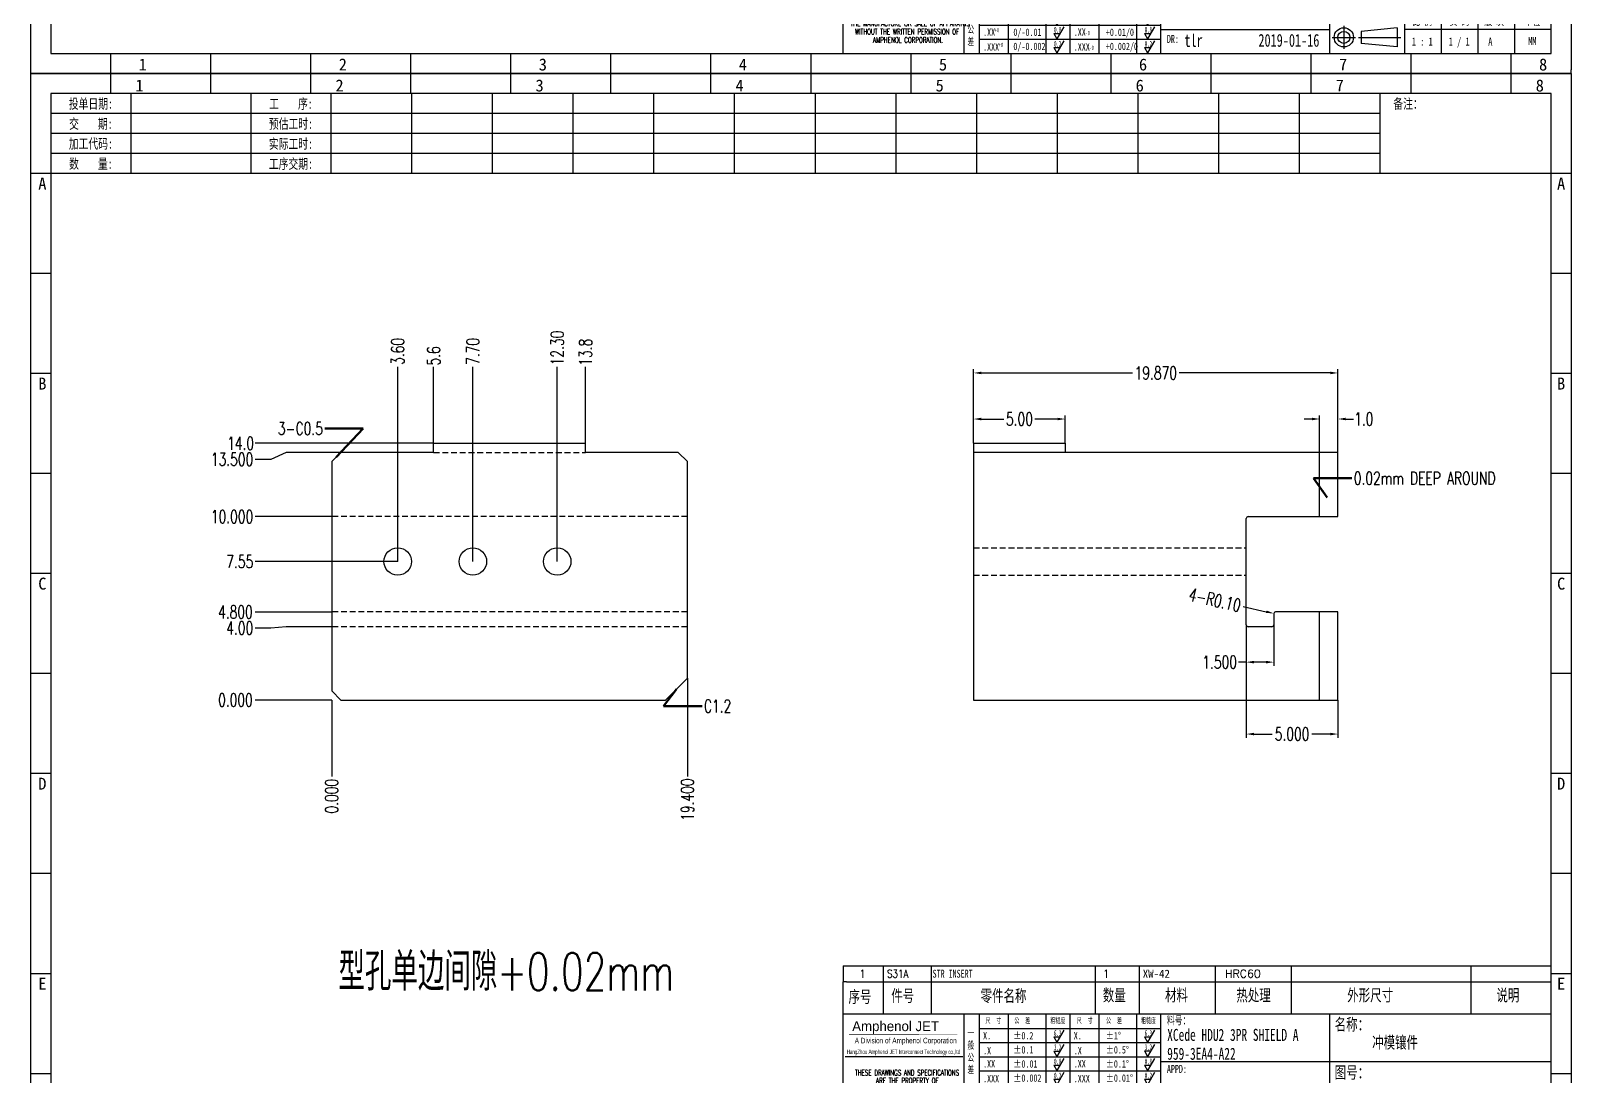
# Model space of a CAD drawing. Header units: millimetres. Extents: x -2852 to 5627, y -2271 to 1849.
# Drawn here: x -1468.2 to -1384.2, y -62.9 to -5.9 of the extents above; entities that cross this region are included whole.
import ezdxf
from ezdxf.enums import TextEntityAlignment as Align

# ---------------------------------------------------------------- set-up
doc = ezdxf.new("R2010")
doc.units = ezdxf.units.MM
doc.header["$PDSIZE"] = 3
doc.linetypes.add('DASHED2', pattern=[9.525, 6.35, -3.175])
for name, color, linetype in [('1', 7, 'Continuous'), ('11', 4, 'DASHED2'), ('41', 1, 'Continuous'), ('PUNCH', 1, 'Continuous')]:
    doc.layers.add(name, color=color, linetype=linetype)
doc.styles.add('CH', font='仿宋_GB2312_0.ttf')
doc.styles.add('jet01', font='simplex.shx', dxfattribs={"width": 0.7, "bigfont": 'hztxt.shx'})
doc.styles.add('jet02', font='simplex.shx', dxfattribs={"width": 0.7})
doc.styles.add('SIMPLEX', font='SIMPLEX')
doc.styles.get("Standard").update_dxf_attribs({"font": '仿宋_GB2312_0.ttf', "width": 0.7})
doc.styles.add('TEXTSTYLE_1', font='TRIUMB.TTF')
doc.styles.add('TEXTSTYLE_2', font='TRIUM.TTF')
doc.styles.add('tk', font='', dxfattribs={"width": 0.7})
doc.styles.add('tk 2', font='仿宋_GB2312_0.ttf', dxfattribs={"width": 0.65})
doc.styles.add('tk 4', font='simplex.shx', dxfattribs={"width": 0.65, "bigfont": 'bigfont.shx'})
doc.styles.get('tk').set_extended_font_data('NSimSun')
doc.dimstyles.new('jet02', dxfattribs={"dimtxt": 3.5, "dimasz": 2.1, "dimexe": 1, "dimexo": 0, "dimgap": 0.5, "dimtad": 0, "dimtoh": 1, "dimdec": 3, "dimzin": 9, "dimdsep": 46, "dimtxsty": 'jet02', "dimcen": 0, "dimclrt": 256, "dimazin": 2, "dimtfac": 1, "dimtdec": 3, "dimtofl": 0, "dimtmove": 0, "dimatfit": 1, "dimfxl": 0, "dimarcsym": 0})

# ---------------------------------------------------------------- blocks, each defined once
blk = doc.blocks.new('A3-N')
at = {"layer": '1', "color": 1}
for p, q in [((0, 0), (0, 296.73)), ((0, 296.73), (420, 296.73)), ((21.82, 291.27), (21.82, 296.73)), ((49.09, 291.27), (49.09, 296.73)), ((76.36, 291.27), (76.36, 296.73)), ((103.64, 291.27), (103.64, 296.73)), ((103.64, 291.27), (103.64, 296.73)), ((103.64, 291.27), (103.64, 296.73)), ((130.91, 291.27), (130.91, 296.73)), ((158.18, 291.27), (158.18, 296.73)), ((185.45, 291.27), (185.45, 296.73)), ((212.73, 291.27), (212.73, 296.73)), ((240, 291.27), (240, 296.73)), ((267.27, 291.27), (267.27, 296.73)), ((294.55, 291.27), (294.55, 296.73)), ((321.82, 291.27), (321.82, 296.73)), ((349.09, 291.27), (349.09, 296.73)), ((376.36, 291.27), (376.36, 296.73)), ((403.64, 291.27), (403.64, 296.73)), ((420, 296.73), (420, 1)), ((5.45, 269.45), (0, 269.45)), ((420, 269.45), (414.55, 269.45)), ((5.45, 242.18), (0, 242.18)), ((420, 242.18), (414.55, 242.18)), ((5.45, 214.91), (0, 214.91)), ((420, 214.91), (414.55, 214.91)), ((5.45, 187.64), (0, 187.64)), ((420, 187.64), (414.55, 187.64)), ((5.45, 160.36), (0, 160.36)), ((420, 160.36), (414.55, 160.36)), ((5.45, 133.09), (0, 133.09)), ((420, 133.09), (414.55, 133.09)), ((5.45, 105.82), (0, 105.82)), ((420, 105.82), (414.55, 105.82)), ((5.45, 78.55), (0, 78.55)), ((420, 78.55), (414.55, 78.55)), ((5.45, 51.27), (0, 51.27)), ((420, 51.27), (414.55, 51.27)), ((222.45, 49.09), (221.45, 49.09)), ((221.45, 49.09), (221.45, 40.36)), ((222.45, 49.09), (414.55, 49.09)), ((232.36, 49.09), (232.36, 40.36)), ((245.45, 49.09), (245.45, 40.36)), ((290.18, 49.09), (290.18, 40.36)), ((302.18, 49.09), (302.18, 40.36)), ((322.91, 49.09), (322.91, 40.36)), ((343.64, 49.09), (343.64, 40.36)), ((392.73, 40.36), (392.73, 49.09)), ((258.55, 40.36), (258.55, 5.44)), ((266.45, 40.36), (266.45, 5.44)), ((276.78, 40.36), (276.78, 5.45)), ((291.18, 40.36), (291.18, 5.45)), ((301.51, 40.37), (301.51, 5.46)), ((308.01, 40.36), (308.01, 5.45)), ((354.09, 40.36), (354.09, 5.45)), ((308.01, 32.39), (258.55, 32.39)), ((308.01, 28.54), (258.55, 28.54)), ((414.55, 27.27), (308.01, 27.27)), ((5.45, 24), (0, 24)), ((308.01, 24.69), (258.55, 24.69)), ((420, 24), (414.55, 24)), ((308.01, 16.99), (258.55, 16.99)), ((354.09, 19.63), (308.01, 19.63)), ((308.01, 13.14), (258.55, 13.14)), ((414.55, 16.36), (354.09, 16.36)), ((374.55, 16.36), (374.55, 5.45)), ((384.55, 16.36), (384.55, 5.45)), ((394.55, 16.36), (394.55, 5.45)), ((404.55, 16.36), (404.55, 5.45)), ((308.01, 9.29), (258.55, 9.29)), ((308.01, 11.99), (354.09, 11.99)), ((372.51, 12.49), (362.69, 11.5)), ((362.69, 11.5), (362.69, 8.23)), ((372.51, 12.49), (372.51, 7.25)), ((414.55, 12), (374.55, 12)), ((21.82, 0), (21.82, 5.45)), ((49.09, 0), (49.09, 5.45)), ((76.36, 0), (76.36, 5.45)), ((103.64, 0), (103.64, 5.45)), ((130.91, 0), (130.91, 5.45)), ((158.18, 0), (158.18, 5.45)), ((185.45, 0), (185.45, 5.45)), ((212.73, 0), (212.73, 5.45)), ((240, 0), (240, 5.45)), ((267.27, 0), (267.27, 5.45)), ((294.55, 0), (294.55, 5.45)), ((321.82, 0), (321.82, 5.45)), ((349.09, 0), (349.09, 5.45)), ((372.51, 7.25), (362.69, 8.23)), ((376.36, 0), (376.36, 5.45)), ((403.64, 0), (403.64, 5.45)), ((1, 0), (0, 0)), ((420, 0), (1, 0)), ((420, 0), (420, 1))]:
    blk.add_line(p, q, dxfattribs=at)
at = {"layer": '1'}
for p, q in [((414.55, 278.18), (414.55, 284.73)), ((221.45, 40.36), (221.45, 5.45)), ((221.45, 40.36), (414.55, 40.36)), ((221.45, 40.36), (414.55, 40.36)), ((254.41, 40.36), (254.41, 5.45)), ((283.28, 40.36), (283.28, 5.45)), ((308.01, 36.24), (258.55, 36.24)), ((222.08, 28.67), (254.12, 28.67)), ((308.01, 20.84), (254.41, 20.84))]:
    blk.add_line(p, q, dxfattribs=at)
at = {"layer": '1', "color": 1, "ltscale": 0.05}
for p, q in [((278.93, 34.04), (279.79, 32.56)), ((278.93, 34.04), (280.65, 34.04)), ((281.68, 35.84), (279.79, 32.56)), ((303.66, 34.05), (304.52, 32.56)), ((303.66, 34.05), (305.38, 34.05)), ((306.41, 35.84), (304.52, 32.56)), ((278.93, 30.19), (279.79, 28.71)), ((278.93, 30.19), (280.65, 30.19)), ((281.68, 31.99), (279.79, 28.71)), ((303.66, 30.2), (305.38, 30.2)), ((303.66, 30.2), (304.52, 28.71)), ((306.41, 31.99), (304.52, 28.71)), ((278.93, 26.34), (279.79, 24.86)), ((278.93, 26.34), (280.65, 26.34)), ((281.68, 28.14), (279.79, 24.86)), ((303.66, 26.35), (304.52, 24.86)), ((303.66, 26.35), (305.38, 26.35)), ((306.41, 28.14), (304.52, 24.86)), ((278.93, 22.49), (280.65, 22.49)), ((278.93, 22.49), (279.79, 21.01)), ((281.68, 24.29), (279.79, 21.01)), ((303.66, 22.5), (305.38, 22.5)), ((303.66, 22.5), (304.52, 21.01)), ((306.41, 24.29), (304.52, 21.01)), ((278.93, 18.66), (279.79, 17.17)), ((278.93, 18.66), (280.65, 18.66)), ((281.68, 20.45), (279.79, 17.17)), ((303.66, 18.66), (304.52, 17.18)), ((303.66, 18.66), (305.38, 18.66)), ((306.41, 20.46), (304.52, 17.18)), ((278.93, 14.81), (280.65, 14.81)), ((278.93, 14.81), (279.79, 13.32)), ((281.68, 16.6), (279.79, 13.32)), ((281.68, 12.75), (279.79, 9.47)), ((303.66, 14.81), (305.38, 14.81)), ((303.66, 14.81), (304.52, 13.33)), ((306.41, 16.61), (304.52, 13.33)), ((306.41, 12.76), (304.52, 9.48)), ((278.93, 10.96), (279.79, 9.47)), ((278.93, 10.96), (280.65, 10.96)), ((281.68, 8.9), (279.79, 5.62)), ((303.66, 10.96), (304.52, 9.48)), ((303.66, 10.96), (305.38, 10.96)), ((306.41, 8.91), (304.52, 5.63)), ((278.93, 7.11), (279.79, 5.62)), ((278.93, 7.11), (280.65, 7.11)), ((303.66, 7.11), (305.38, 7.11)), ((303.66, 7.11), (304.52, 5.63))]:
    blk.add_line(p, q, dxfattribs=at)
at = {"layer": '1', "color": 1, "ltscale": 0.1}
for p, q in [((358.01, 13.02), (358.01, 6.71)), ((354.86, 9.87), (361.17, 9.87)), ((362.03, 9.87), (373.54, 9.87))]:
    blk.add_line(p, q, dxfattribs=at)
at = {"layer": '1'}
blk.add_lwpolyline([(221.45, 5.45), (414.55, 5.45), (414.55, 291.27), (5.45, 291.27), (5.45, 5.45), (414.55, 5.45)], dxfattribs=at)
at = {"layer": '1', "color": 7, "linetype": 'Continuous', "const_width": 0.123}
blk.add_lwpolyline([(223.11, 34.74), (252.6, 34.76)], dxfattribs=at)
at = {"layer": '1', "color": 1}
for radius in [2.62, 1.64]:
    blk.add_circle((358.01, 9.87), radius, dxfattribs=at)
at = {"layer": '41'}
for p, q in [((27.27, 291.27), (27.27, 269.45)), ((60, 291.27), (60, 269.45)), ((81.82, 291.27), (81.82, 269.45)), ((103.82, 291.27), (103.82, 269.45)), ((125.82, 291.27), (125.82, 269.45)), ((147.82, 291.27), (147.82, 269.45)), ((169.82, 291.27), (169.82, 269.45)), ((191.82, 291.27), (191.82, 269.45)), ((213.82, 291.27), (213.82, 269.45)), ((235.82, 291.27), (235.82, 269.45)), ((257.82, 291.27), (257.82, 269.45)), ((279.82, 291.27), (279.82, 269.45)), ((301.82, 291.27), (301.82, 269.45)), ((323.82, 291.27), (323.82, 269.45)), ((345.82, 291.27), (345.82, 269.45)), ((367.82, 291.27), (367.82, 269.45)), ((367.82, 285.82), (5.45, 285.82)), ((367.82, 280.36), (5.45, 280.36)), ((367.82, 274.91), (5.45, 274.91)), ((414.55, 269.45), (5.45, 269.45))]:
    blk.add_line(p, q, dxfattribs=at)
at = {"layer": '1', "color": 1}
for s, p in [('1', (29.64, 295.11)), ('2', (84.18, 295.11)), ('3', (138.73, 295.11)), ('4', (193.27, 295.11)), ('5', (247.82, 295.11)), ('6', (302.36, 295.11)), ('7', (356.91, 295.11)), ('8', (411.45, 295.11)), ('1', (30.53, 4.11)), ('2', (85.08, 4.11)), ('3', (139.62, 4.11)), ('4', (194.17, 4.11)), ('5', (248.72, 4.11)), ('6', (303.26, 4.11)), ('7', (357.81, 4.11)), ('8', (412.35, 4.11))]:
    blk.add_text(s, height=3.27, dxfattribs=at).set_placement(p, align=Align.TOP_CENTER)
at = {"layer": '1', "style": 'tk', "width": 0.7}
for s, p in [('投单日期:', (16.36, 288.55)), ('工    序:', (70.91, 288.55)), ('备注：', (375.51, 288.55)), ('交    期:', (16.36, 283.09)), ('预估工时:', (70.91, 283.09)), ('加工代码:', (16.36, 277.64)), ('实际工时:', (70.91, 277.64)), ('数    量:', (16.36, 272.18)), ('工序交期:', (70.91, 272.18))]:
    blk.add_text(s, height=2.727, dxfattribs=at).set_placement(p, align=Align.MIDDLE)
at = {"layer": '1', "color": 1}
for s, p in [('A', (2.04, 268.36)), ('B', (2.04, 213.82)), ('C', (2.04, 159.27)), ('D', (2.04, 104.73)), ('E', (2.04, 50.18))]:
    blk.add_text(s, height=3.27, dxfattribs=at).set_placement(p, align=Align.TOP_LEFT)
for s, p in [('A', (418.37, 268.36)), ('B', (418.37, 213.82)), ('C', (418.37, 159.27)), ('D', (418.37, 104.73)), ('E', (418.37, 50.18))]:
    blk.add_text(s, height=3.27, dxfattribs=at).set_placement(p, align=Align.TOP_RIGHT)
at = {"layer": '1', "color": 1, "style": 'tk 2', "width": 0.7}
for s, height, p in [('序号', 3.273, (222.96, 43.34)), ('件号', 3.273, (234.62, 43.61)), ('零件名称', 3.273, (258.97, 43.61)), ('数量', 3.273, (292.3, 43.78)), ('材料', 3.273, (309.27, 43.78)), ('热处理', 3.273, (328.71, 43.78)), ('外形尺寸', 3.273, (358.94, 43.78)), ('说明', 3.273, (399.61, 43.78)), ('料号：', 2.182, (309.77, 37.46)), ('名称：', 3.273, (355.52, 35.79)), ('图号：', 3.273, (355.52, 22.7)), ('比 例', 2.182, (376.69, 13.18)), ('页 码', 2.182, (386.85, 13.18)), ('版 次', 2.182, (396.31, 13.18)), ('单位', 2.182, (407.35, 13.18))]:
    blk.add_text(s, height=height, dxfattribs=at).set_placement(p)
at = {"layer": '1', "color": 7, "linetype": 'Continuous', "style": 'TEXTSTYLE_1'}
blk.add_text('Amphenol JET', height=2.7, dxfattribs=at).set_placement((223.96, 35.61))
at = {"layer": '1', "color": 7, "linetype": 'Continuous'}
for s, height, style, width, p in [('A Division of Amphenol Corporation', 1.5, 'TEXTSTYLE_2', 0.7, (224.64, 32.29)), ('HangZhou Amphenol JET Interconnect Technology co.,ltd ', 1.2, 'TEXTSTYLE_2', 0.6, (222.47, 29.36)), ('THESE DRAWINGS AND SPECIFICATIONS', 1.5, 'tk 4', 0.6, (224.73, 23.52)), ('ARE THE PROPERTY OF', 1.5, 'tk 4', 0.6, (230.45, 21.35)), ('AND SHALL NOT BE REPRODUCED OR', 1.5, 'tk 4', 0.6, (225.95, 17.17)), ('AMPHENOL CORPORATION', 1.5, 'tk 4', 0.6, (230.04, 19.27)), ('THE MANUFACTURE OR SALE OF APPARATUS', 1.5, 'tk 4', 0.6, (223.5, 12.92)), ('COPIED OR USED AS THE BASIS FOR', 1.5, 'tk 4', 0.6, (225.54, 15.02)), ('WITHOUT THE WRITTEN PERMISSION OF', 1.5, 'tk 4', 0.6, (224.73, 10.67)), ('AMPHENOL CORPORATION.', 1.5, 'tk 4', 0.6, (229.63, 8.4))]:
    blk.add_text(s, height=height, dxfattribs=dict(at, style=style, width=width)).set_placement(p)
at = {"layer": '1', "color": 1, "style": 'tk 2', "width": 0.7}
for s, p in [('X.', (259.64, 34.37)), ('%%P0.2', (267.9, 34.37)), ('X.', (284.37, 34.37)), ('%%P1%%D', (293.12, 34.37)), ('.X', (259.64, 30.28)), ('%%P0.1', (267.9, 30.52)), ('.X', (284.37, 30.28)), ('%%P0.5%%D', (293.12, 30.52)), ('.XX', (259.64, 26.71)), ('%%P0.01', (267.9, 26.67)), ('.XX', (284.37, 26.71)), ('%%P0.1%%D', (293.12, 26.67)), ('.XXX', (259.64, 22.68)), ('%%P0.002', (267.9, 22.82)), ('.XXX', (284.37, 22.68)), ('%%P0.01%%D', (293.12, 22.82)), ('X.', (259.64, 18.97)), ('0/-0.2', (267.9, 18.97)), ('X.', (284.37, 18.97)), ('+0.2/0', (293.12, 18.97)), ('.X', (259.64, 14.88)), ('0/-0.1', (267.9, 15.12)), ('.X', (284.37, 14.88)), ('+0.1/0', (293.12, 15.12)), ('.XX', (259.64, 11.31)), ('0/-0.01', (267.9, 11.27)), ('0/-0.002', (267.9, 7.42)), ('.XX', (284.37, 11.31)), ('+0.01/0', (293.12, 11.27)), ('+0.002/0', (293.12, 7.42)), ('.XXX', (259.64, 7.28)), ('.XXX', (284.37, 7.28))]:
    blk.add_text(s, height=2, dxfattribs=at).set_placement(p, align=Align.MIDDLE_LEFT)
at = {"layer": '1', "color": 1, "ltscale": 0.05, "style": 'tk 2', "width": 0.5}
for s, p in [('6.3', (279.01, 34.26)), ('6.3', (303.74, 34.27)), ('3.2', (279.01, 30.41)), ('3.2', (303.74, 30.42)), ('0.8', (279.01, 26.56)), ('0.8', (303.74, 26.57)), ('0.2', (279.01, 22.71)), ('0.2', (303.74, 22.72)), ('6.3', (279.01, 18.87)), ('6.3', (303.74, 18.88)), ('3.2', (279.01, 15.02)), ('0.8', (279.01, 11.17)), ('3.2', (303.74, 15.03)), ('0.8', (303.74, 11.18)), ('0.2', (279.01, 7.32)), ('0.2', (303.74, 7.33))]:
    blk.add_text(s, height=1.6, dxfattribs=at).set_placement(p)
at = {"layer": '1', "style": 'tk 2', "width": 0.7}
for s, p in [('APPD:', (309.77, 24.21)), ('CHKD:', (309.77, 16.27)), ('DR:', (309.77, 8.35))]:
    blk.add_text(s, height=2.182, dxfattribs=at).set_placement(p)
at = {"layer": '1', "color": 7, "style": 'tk 2', "width": 0.7}
blk.add_text('MM', height=2.182, dxfattribs=at).set_placement((408.31, 7.75))
at = {"layer": '1', "color": 1, "ltscale": 0.05, "char_height": 1.5, "width": 6.3627, "attachment_point": 1, "style": 'tk 2'}
for s, insert in [('尺  寸', (260.31, 39.25)), ('公  差', (268.17, 39.25)), ('粗糙度', (277.98, 39.25)), ('尺  寸', (285.2, 39.25)), ('公  差', (293.18, 39.25)), ('粗糙度', (302.71, 39.26))]:
    blk.add_mtext(s, dxfattribs=dict(at, insert=insert))
at = {"layer": '1', "ltscale": 0.05, "char_height": 2, "width": 2.5195, "attachment_point": 1, "style": 'tk 2'}
for s, insert in [('一般公差', (255.39, 36.11)), ('单侧公差', (255.39, 19.71))]:
    blk.add_mtext(s, dxfattribs=dict(at, insert=insert))
at = {"layer": '1', "color": 1, "ltscale": 0.05, "char_height": 1.2, "width": 5.1396, "attachment_point": 1, "line_spacing_factor": 0.8, "style": 'tk 2'}
for s, insert in [('+0', (261.58, 20.13)), ('-0', (286.31, 19.33)), ('+0', (261.88, 16.09)), ('-0', (286.61, 15.29)), ('+0', (262.79, 12.45)), ('+0', (263.87, 8.44)), ('-0', (287.51, 11.65)), ('-0', (288.59, 7.64))]:
    blk.add_mtext(s, dxfattribs=dict(at, insert=insert))
at = {"layer": '1', "style": 'tk 2', "width": 0.7}
for tag, p in [('PATR-NO1', (309.84, 32.96)), ('TITLE', (365.74, 30.9)), ('PATR-NO2', (309.84, 27.81)), ('DWG-NO:', (366.54, 18.14))]:
    blk.add_attdef(tag, p, '', height=3.27, dxfattribs=at)
at = {"layer": '1', "color": 1, "style": 'tk 2', "width": 0.7}
for tag, p in [('DRAW', (314.55, 7.27)), ('DATE', (334.72, 7.32))]:
    blk.add_attdef(tag, p, '', height=3.49, dxfattribs=at)
at = {"layer": '1', "style": 'tk 2', "width": 0.7}
for tag, p in [('SCALE', (376.55, 8.73)), ('SHEET', (386.6, 8.72)), ('REV', (397.38, 8.73))]:
    blk.add_attdef(tag, text='', height=2.18, dxfattribs=at).set_placement(p, align=Align.MIDDLE_LEFT)
blk = doc.blocks.new('FB3')
at = {"layer": '1', "color": 1}
for p, q in [((0, 4.36), (193.09, 4.36)), ((0, 4.36), (0, 0)), ((10.91, 4.36), (10.91, 0)), ((24, 4.36), (24, 0)), ((68.73, 4.36), (68.73, 0)), ((80.73, 4.36), (80.73, 0)), ((101.45, 4.36), (101.45, 0)), ((122.18, 4.36), (122.18, 0)), ((171.27, 0), (171.27, 4.36))]:
    blk.add_line(p, q, dxfattribs=at)
at = {"layer": '1'}
for tag, style, p in [('ITEM', 'SIMPLEX', (4.36, 2.18)), ('PARTNO', 'SIMPLEX', (12, 2.18)), ('QTY', 'SIMPLEX', (74.18, 2.18)), ('MATL', 'CH', (81.72, 2.18)), ('FINISH', 'SIMPLEX', (104.17, 2.18)), ('SPEC', 'SIMPLEX', (130.91, 2.18)), ('REMARK', 'SIMPLEX', (174.06, 2.18))]:
    blk.add_attdef(tag, text='', height=2.18, dxfattribs=dict(at, style=style)).set_placement(p, align=Align.MIDDLE_LEFT)
at = {"layer": '1', "style": 'tk', "width": 0.7}
blk.add_attdef('DIE', text='', height=2.18, dxfattribs=at).set_placement((24.43, 2.18), align=Align.MIDDLE_LEFT)
blk = doc.blocks.new('*D1712')
at = {"layer": '41', "ltscale": 0.05}
blk.add_line((-536.563, -2494.817), (-540.73, -2494.817), dxfattribs=at)
at = {"layer": 'Defpoints', "color": 0, "ltscale": 0.05}
for p in [(-540.73, -2494.817), (-536.563, -2494.817), (-536.563, -2494.817)]:
    blk.add_point(p, dxfattribs=at)
at = {"layer": '41', "ltscale": 0.05, "insert": (-541.81, -2494.817), "char_height": 0.7, "attachment_point": 5, "style": 'jet02'}
blk.add_mtext('0.000', dxfattribs=at)
blk = doc.blocks.new('*D1713')
at = {"layer": '41', "ltscale": 0.05}
for p, q in [((-539.89, -2490.892), (-540.73, -2490.892)), ((-539.05, -2490.817), (-539.89, -2490.892)), ((-536.563, -2490.817), (-539.05, -2490.817))]:
    blk.add_line(p, q, dxfattribs=at)
at = {"layer": 'Defpoints', "color": 0, "ltscale": 0.05}
for p in [(-540.73, -2490.892), (-536.563, -2490.817), (-536.563, -2494.817)]:
    blk.add_point(p, dxfattribs=at)
at = {"layer": '41', "ltscale": 0.05, "insert": (-541.576, -2490.892), "char_height": 0.7, "attachment_point": 5, "style": 'jet02'}
blk.add_mtext('4.00', dxfattribs=at)
blk = doc.blocks.new('*D1714')
at = {"layer": '41', "ltscale": 0.05}
blk.add_line((-536.563, -2490.017), (-540.73, -2490.017), dxfattribs=at)
at = {"layer": 'Defpoints', "color": 0, "ltscale": 0.05}
for p in [(-540.73, -2490.017), (-536.563, -2490.017), (-536.563, -2494.817)]:
    blk.add_point(p, dxfattribs=at)
at = {"layer": '41', "ltscale": 0.05, "insert": (-541.81, -2490.017), "char_height": 0.7, "attachment_point": 5, "style": 'jet02'}
blk.add_mtext('4.800', dxfattribs=at)
blk = doc.blocks.new('*D1715')
at = {"layer": '41', "ltscale": 0.05}
blk.add_line((-532.963, -2487.264), (-540.73, -2487.264), dxfattribs=at)
at = {"layer": 'Defpoints', "color": 0, "ltscale": 0.05}
for p in [(-540.73, -2487.264), (-532.963, -2487.264), (-536.563, -2494.817)]:
    blk.add_point(p, dxfattribs=at)
at = {"layer": '41', "ltscale": 0.05, "insert": (-541.576, -2487.264), "char_height": 0.7, "attachment_point": 5, "style": 'jet02'}
blk.add_mtext('7.55', dxfattribs=at)
blk = doc.blocks.new('*D1716')
at = {"layer": '41', "ltscale": 0.05}
blk.add_line((-536.563, -2484.817), (-540.73, -2484.817), dxfattribs=at)
at = {"layer": 'Defpoints', "color": 0, "ltscale": 0.05}
for p in [(-540.73, -2484.817), (-536.563, -2484.817), (-536.563, -2494.817)]:
    blk.add_point(p, dxfattribs=at)
at = {"layer": '41', "ltscale": 0.05, "insert": (-541.996, -2484.817), "char_height": 0.7, "attachment_point": 5, "style": 'jet02'}
blk.add_mtext('10.000', dxfattribs=at)
blk = doc.blocks.new('*D1717')
at = {"layer": '41', "ltscale": 0.05}
for p, q in [((-539.05, -2481.317), (-539.89, -2481.692)), ((-536.063, -2481.317), (-539.05, -2481.317)), ((-539.89, -2481.692), (-540.73, -2481.692))]:
    blk.add_line(p, q, dxfattribs=at)
at = {"layer": 'Defpoints', "color": 0, "ltscale": 0.05}
for p in [(-536.063, -2481.317), (-540.73, -2481.692), (-536.563, -2494.817)]:
    blk.add_point(p, dxfattribs=at)
at = {"layer": '41', "ltscale": 0.05, "insert": (-541.996, -2481.692), "char_height": 0.7, "attachment_point": 5, "style": 'jet02'}
blk.add_mtext('13.500', dxfattribs=at)
blk = doc.blocks.new('*D1718')
at = {"layer": '41', "ltscale": 0.05}
blk.add_line((-531.003, -2480.817), (-540.73, -2480.817), dxfattribs=at)
at = {"layer": 'Defpoints', "color": 0, "ltscale": 0.05}
for p in [(-540.73, -2480.817), (-531.003, -2480.817), (-536.563, -2494.817)]:
    blk.add_point(p, dxfattribs=at)
at = {"layer": '41', "ltscale": 0.05, "insert": (-541.53, -2480.817), "char_height": 0.7, "attachment_point": 5, "style": 'jet02'}
blk.add_mtext('14.0', dxfattribs=at)
blk = doc.blocks.new('*D1719')
at = {"layer": '41', "ltscale": 0.05}
blk.add_line((-536.563, -2494.817), (-536.563, -2498.983), dxfattribs=at)
at = {"layer": 'Defpoints', "color": 0, "ltscale": 0.05}
for p in [(-536.563, -2494.817), (-536.563, -2494.817), (-536.563, -2498.983)]:
    blk.add_point(p, dxfattribs=at)
at = {"layer": '41', "ltscale": 0.05, "insert": (-536.563, -2500.063), "char_height": 0.7, "attachment_point": 5, "rotation": 90, "style": 'jet02'}
blk.add_mtext('0.000', dxfattribs=at)
blk = doc.blocks.new('*D1720')
at = {"layer": '41', "ltscale": 0.05}
blk.add_line((-517.163, -2493.617), (-517.163, -2498.983), dxfattribs=at)
at = {"layer": 'Defpoints', "color": 0, "ltscale": 0.05}
for p in [(-517.163, -2493.617), (-536.563, -2494.817), (-517.163, -2498.983)]:
    blk.add_point(p, dxfattribs=at)
at = {"layer": '41', "ltscale": 0.05, "insert": (-517.163, -2500.25), "char_height": 0.7, "attachment_point": 5, "rotation": 90, "style": 'jet02'}
blk.add_mtext('19.400', dxfattribs=at)
blk = doc.blocks.new('*D1721')
at = {"layer": '41', "ltscale": 0.05}
blk.add_line((-532.963, -2487.264), (-532.963, -2476.65), dxfattribs=at)
at = {"layer": 'Defpoints', "color": 0, "ltscale": 0.05}
for p in [(-532.963, -2476.65), (-532.963, -2487.264), (-536.563, -2494.817)]:
    blk.add_point(p, dxfattribs=at)
at = {"layer": '41', "ltscale": 0.05, "insert": (-532.963, -2475.803), "char_height": 0.7, "attachment_point": 5, "rotation": 90, "style": 'jet02'}
blk.add_mtext('3.60', dxfattribs=at)
blk = doc.blocks.new('*D1722')
at = {"layer": '41', "ltscale": 0.05}
blk.add_line((-531.003, -2480.817), (-531.003, -2476.65), dxfattribs=at)
at = {"layer": 'Defpoints', "color": 0, "ltscale": 0.05}
for p in [(-531.003, -2476.65), (-531.003, -2480.817), (-536.563, -2494.817)]:
    blk.add_point(p, dxfattribs=at)
at = {"layer": '41', "ltscale": 0.05, "insert": (-531.003, -2476.048), "char_height": 0.7, "attachment_point": 5, "rotation": 90, "style": 'jet02'}
blk.add_mtext('5.6', dxfattribs=at)
blk = doc.blocks.new('*D1723')
at = {"layer": '41', "ltscale": 0.05}
blk.add_line((-528.863, -2487.264), (-528.863, -2476.65), dxfattribs=at)
at = {"layer": 'Defpoints', "color": 0, "ltscale": 0.05}
for p in [(-528.863, -2476.65), (-528.863, -2487.264), (-536.563, -2494.817)]:
    blk.add_point(p, dxfattribs=at)
at = {"layer": '41', "ltscale": 0.05, "insert": (-528.863, -2475.803), "char_height": 0.7, "attachment_point": 5, "rotation": 90, "style": 'jet02'}
blk.add_mtext('7.70', dxfattribs=at)
blk = doc.blocks.new('*D1724')
at = {"layer": '41', "ltscale": 0.05}
blk.add_line((-524.263, -2487.264), (-524.263, -2476.65), dxfattribs=at)
at = {"layer": 'Defpoints', "color": 0, "ltscale": 0.05}
for p in [(-524.263, -2476.65), (-524.263, -2487.264), (-536.563, -2494.817)]:
    blk.add_point(p, dxfattribs=at)
at = {"layer": '41', "ltscale": 0.05, "insert": (-524.263, -2475.617), "char_height": 0.7, "attachment_point": 5, "rotation": 90, "style": 'jet02'}
blk.add_mtext('12.30', dxfattribs=at)
blk = doc.blocks.new('*D1725')
at = {"layer": '41', "ltscale": 0.05}
blk.add_line((-522.723, -2480.817), (-522.723, -2476.65), dxfattribs=at)
at = {"layer": 'Defpoints', "color": 0, "ltscale": 0.05}
for p in [(-522.723, -2476.65), (-522.723, -2480.817), (-536.563, -2494.817)]:
    blk.add_point(p, dxfattribs=at)
at = {"layer": '41', "ltscale": 0.05, "insert": (-522.723, -2475.85), "char_height": 0.7, "attachment_point": 5, "rotation": 90, "style": 'jet02'}
blk.add_mtext('13.8', dxfattribs=at)
blk = doc.blocks.new('*D1726')
at = {"layer": '41', "ltscale": 0.05}
for p, q in [((-501.559, -2480.817), (-501.559, -2479.292)), ((-501.139, -2479.492), (-499.906, -2479.492)), ((-496.979, -2479.492), (-498.212, -2479.492)), ((-496.559, -2480.817), (-496.559, -2479.292))]:
    blk.add_line(p, q, dxfattribs=at)
for points in [[(-501.139, -2479.422), (-501.139, -2479.562), (-501.559, -2479.492)], [(-496.979, -2479.422), (-496.979, -2479.562), (-496.559, -2479.492)]]:
    blk.add_solid(points, dxfattribs=at)
at = {"layer": 'Defpoints', "color": 0, "ltscale": 0.05}
for p in [(-501.559, -2479.492), (-501.559, -2480.817), (-496.559, -2480.817)]:
    blk.add_point(p, dxfattribs=at)
at = {"layer": '41', "ltscale": 0.05, "insert": (-499.059, -2479.492), "char_height": 0.7, "attachment_point": 5, "style": 'jet02'}
blk.add_mtext('5.00', dxfattribs=at)
blk = doc.blocks.new('*D1727')
at = {"layer": '41', "ltscale": 0.05}
for p, q in [((-501.559, -2480.817), (-501.559, -2476.779)), ((-501.139, -2476.979), (-492.891, -2476.979)), ((-482.109, -2476.979), (-490.357, -2476.979)), ((-481.689, -2481.317), (-481.689, -2476.779))]:
    blk.add_line(p, q, dxfattribs=at)
for points in [[(-501.139, -2476.909), (-501.139, -2477.049), (-501.559, -2476.979)], [(-482.109, -2476.909), (-482.109, -2477.049), (-481.689, -2476.979)]]:
    blk.add_solid(points, dxfattribs=at)
at = {"layer": 'Defpoints', "color": 0, "ltscale": 0.05}
for p in [(-481.689, -2476.979), (-501.559, -2480.817), (-481.689, -2481.317)]:
    blk.add_point(p, dxfattribs=at)
at = {"layer": '41', "ltscale": 0.05, "insert": (-491.624, -2476.979), "char_height": 0.7, "attachment_point": 5, "style": 'jet02'}
blk.add_mtext('19.870', dxfattribs=at)
blk = doc.blocks.new('*D1728')
at = {"layer": '41', "ltscale": 0.05}
for p, q in [((-483.109, -2479.491), (-483.529, -2479.491)), ((-482.689, -2481.317), (-482.689, -2479.291)), ((-481.689, -2481.317), (-481.689, -2479.291)), ((-481.269, -2479.491), (-480.849, -2479.491))]:
    blk.add_line(p, q, dxfattribs=at)
for points in [[(-483.109, -2479.421), (-483.109, -2479.561), (-482.689, -2479.491)], [(-481.269, -2479.421), (-481.269, -2479.561), (-481.689, -2479.491)]]:
    blk.add_solid(points, dxfattribs=at)
at = {"layer": 'Defpoints', "color": 0, "ltscale": 0.05}
for p in [(-481.689, -2479.491), (-482.689, -2481.317), (-481.689, -2481.317)]:
    blk.add_point(p, dxfattribs=at)
at = {"layer": '41', "ltscale": 0.05, "insert": (-480.282, -2479.491), "char_height": 0.7, "attachment_point": 5, "style": 'jet02'}
blk.add_mtext('1.0', dxfattribs=at)
blk = doc.blocks.new('*D1729')
at = {"layer": '41', "ltscale": 0.05}
for p, q in [((-486.689, -2490.717), (-486.689, -2496.873)), ((-481.689, -2494.817), (-481.689, -2496.873)), ((-486.269, -2496.673), (-485.269, -2496.673)), ((-482.109, -2496.673), (-483.109, -2496.673))]:
    blk.add_line(p, q, dxfattribs=at)
for points in [[(-486.269, -2496.603), (-486.269, -2496.743), (-486.689, -2496.673)], [(-482.109, -2496.603), (-482.109, -2496.743), (-481.689, -2496.673)]]:
    blk.add_solid(points, dxfattribs=at)
at = {"layer": 'Defpoints', "color": 0, "ltscale": 0.05}
for p in [(-486.689, -2490.717), (-481.689, -2494.817), (-481.689, -2496.673)]:
    blk.add_point(p, dxfattribs=at)
at = {"layer": '41', "ltscale": 0.05, "insert": (-484.189, -2496.673), "char_height": 0.7, "attachment_point": 5, "style": 'jet02'}
blk.add_mtext('5.000', dxfattribs=at)
blk = doc.blocks.new('*D1730')
at = {"layer": '41', "ltscale": 0.05}
for p, q in [((-486.689, -2490.717), (-486.689, -2492.951)), ((-485.189, -2490.717), (-485.189, -2492.951)), ((-486.689, -2492.751), (-487.109, -2492.751)), ((-485.609, -2492.751), (-486.269, -2492.751))]:
    blk.add_line(p, q, dxfattribs=at)
for points in [[(-486.269, -2492.681), (-486.269, -2492.821), (-486.689, -2492.751)], [(-485.609, -2492.681), (-485.609, -2492.821), (-485.189, -2492.751)]]:
    blk.add_solid(points, dxfattribs=at)
at = {"layer": 'Defpoints', "color": 0, "ltscale": 0.05}
for p in [(-486.689, -2490.717), (-485.189, -2490.717), (-486.689, -2492.751)]:
    blk.add_point(p, dxfattribs=at)
at = {"layer": '41', "ltscale": 0.05, "insert": (-488.142, -2492.751), "char_height": 0.7, "attachment_point": 5, "style": 'jet02'}
blk.add_mtext('1.500', dxfattribs=at)
blk = doc.blocks.new('*D1731')
at = {"layer": '41', "ltscale": 0.05}
blk.add_line((-486.858, -2489.713), (-485.596, -2490.001), dxfattribs=at)
blk.add_solid([(-485.58, -2489.933), (-485.611, -2490.069), (-485.186, -2490.094)], dxfattribs=at)
at = {"layer": 'Defpoints', "color": 0, "ltscale": 0.05}
for p in [(-485.186, -2490.094), (-485.089, -2490.117)]:
    blk.add_point(p, dxfattribs=at)
at = {"layer": '41', "ltscale": 0.05, "insert": (-488.4, -2489.362), "char_height": 0.7, "attachment_point": 5, "rotation": 347.15835, "style": 'jet02'}
blk.add_mtext('4-R0.10', dxfattribs=at)

msp = doc.modelspace()

# ---------------------------------------------------------------- linework, layer by layer
at = {"layer": '1', "ltscale": 0.05}
for p, q in [((-1446.2106, -28.8867), (-1446.2106, -28.3867)), ((-1446.2106, -28.3867), (-1437.9306, -28.3867)), ((-1437.9306, -28.8867), (-1437.9306, -28.3867)), ((-1416.7666, -28.3867), (-1416.7666, -42.3867)), ((-1416.7666, -28.3867), (-1411.7666, -28.3867)), ((-1411.7666, -28.3867), (-1411.7666, -28.8867)), ((-1396.8966, -28.8867), (-1416.7666, -28.8867)), ((-1396.8966, -32.3867), (-1396.8966, -28.8867)), ((-1401.8966, -38.2867), (-1401.8966, -32.4867)), ((-1401.7966, -32.3867), (-1396.8966, -32.3867)), ((-1400.3966, -37.6867), (-1400.3966, -38.2867)), ((-1396.8966, -37.5867), (-1400.2966, -37.5867)), ((-1396.8966, -42.3867), (-1396.8966, -37.5867)), ((-1400.4966, -38.3867), (-1401.7966, -38.3867)), ((-1416.7666, -42.3867), (-1396.8966, -42.3867))]:
    msp.add_line(p, q, dxfattribs=at)
at = {"layer": '1', "color": 3, "ltscale": 0.05}
for p, q in [((-1397.8966, -32.3867), (-1397.8966, -28.8867)), ((-1397.8966, -42.3867), (-1397.8966, -37.5867))]:
    msp.add_line(p, q, dxfattribs=at)
at = {"layer": '1', "ltscale": 0.05}
msp.add_lwpolyline([(-1446.2106, -28.8867), (-1451.2706, -28.8867), (-1451.7706, -29.3867), (-1451.7706, -41.8867), (-1451.2706, -42.3867), (-1433.5706, -42.3867), (-1432.3706, -41.1867), (-1432.3706, -29.3867), (-1432.8706, -28.8867), (-1437.9306, -28.8867)], dxfattribs=at)
for centre, start, end in [((-1401.7966, -32.4867), 90, 180), ((-1400.2966, -37.6867), 90, 180), ((-1401.7966, -38.2867), 180, 270), ((-1400.4966, -38.2867), 270, 0)]:
    msp.add_arc(centre, 0.1, start, end, dxfattribs=at)
at = {"layer": '11', "ltscale": 0.05}
for p, q in [((-1446.2106, -28.8867), (-1437.9306, -28.8867)), ((-1432.3706, -32.3867), (-1451.7706, -32.3867)), ((-1416.7666, -34.0838), (-1401.8966, -34.0838)), ((-1416.7666, -35.5838), (-1401.8966, -35.5838)), ((-1432.3706, -37.5867), (-1451.7706, -37.5867)), ((-1432.3706, -38.3867), (-1451.7706, -38.3867))]:
    msp.add_line(p, q, dxfattribs=at)
at = {"layer": 'PUNCH', "ltscale": 0.05}
for centre in [(-1448.1706, -34.8338), (-1444.0706, -34.8338), (-1439.4706, -34.8338)]:
    msp.add_circle(centre, 0.75, dxfattribs=at)

# ---------------------------------------------------------------- block references
at = {"layer": '1', "ltscale": 0.05, "xscale": 0.2000000000000455, "yscale": 0.2000000000000455, "zscale": 0.2000000000000455}
for p, values in [((-1468.1778, -8.2217), {'DWG-NO:': 'CMY1000A-P31C', 'TITLE': '冲模镶件', 'REV': 'A', 'SHEET': '1 / 1', 'DRAW': 'tlr', 'DATE': '2019-01-16', 'PATR-NO1': 'XCede HDU2 3PR SHIELD A', 'PATR-NO2': '959-3EA4-A22', 'SCALE': '1 : 1'}), ((-1468.1778, -67.5672), {'DWG-NO:': 'CMY1000A-S31A', 'TITLE': '冲模镶件', 'REV': 'A', 'SHEET': '1 / 1', 'DRAW': 'tlr', 'DATE': '2019-01-16', 'PATR-NO1': 'XCede HDU2 3PR SHIELD A', 'PATR-NO2': '959-3EA4-A22', 'SCALE': '1 : 1'})]:
    msp.add_blockref('A3-N', p, dxfattribs=at).add_auto_attribs(values)
at = {"layer": '1', "ltscale": 0.05}
ref = msp.add_blockref('FB3', (-1423.8869, -57.749), dxfattribs=dict(at, xscale=0.2000000000000455, yscale=0.2000000000000455, zscale=0.2000000000000455))
ref.add_attrib('PARTNO', 'S31A', dxfattribs={"height": 0.43636, "style": 'SIMPLEX', "width": 0.8}).set_placement((-1421.4869, -57.3126), align=Align.MIDDLE_LEFT)
ref.add_attrib('ITEM', '1', dxfattribs={"height": 0.4364, "style": 'SIMPLEX'}).set_placement((-1423.0142, -57.3126), align=Align.MIDDLE_LEFT)
ref.add_attrib('DIE', 'STR INSERT', dxfattribs={"height": 0.43636, "style": 'tk', "width": 0.7}).set_placement((-1419.0009, -57.3126), align=Align.MIDDLE_LEFT)
ref.add_attrib('QTY', '1', dxfattribs={"height": 0.4364, "style": 'SIMPLEX'}).set_placement((-1409.727, -57.3126), align=Align.MIDDLE_LEFT)
ref.add_attrib('MATL', 'XW-42', dxfattribs={"height": 0.43636, "style": 'CH'}).set_placement((-1407.5437, -57.3126), align=Align.MIDDLE_LEFT)
ref.add_attrib('FINISH', 'HRC60', dxfattribs={"height": 0.43636, "style": 'SIMPLEX'}).set_placement((-1403.0523, -57.3126), align=Align.MIDDLE_LEFT)

# ---------------------------------------------------------------- texts
at = {"layer": '1', "ltscale": 0.05, "style": 'jet01', "width": 0.7}
msp.add_text('型孔单边间隙+0.02mm', height=2.064003, dxfattribs=at).set_placement((-1451.4045, -58.2337))
at = {"layer": '41', "ltscale": 0.05, "char_height": 0.7, "style": 'jet02'}
for s, insert, attachment_point in [('3-C0.5', (-1452.2509, -27.5795), 6), ('0.02mm DEEP AROUND', (-1396.0319, -30.2922), 4), ('C1.2', (-1431.4727, -42.7186), 4)]:
    msp.add_mtext(s, dxfattribs=dict(at, insert=insert, attachment_point=attachment_point))

# ---------------------------------------------------------------- dimensions: what is measured, and where the dimension line sits
at = {"layer": '41', "ltscale": 0.05}
for feature_location, offset, dtype, origin, override, picture, middle, set_off in [((-1439.4706, -34.8338), (0, 10.6137), 1, (-1451.7706, -42.3867), {"dimscale": 0.2, "dimtoh": 0, "dimdec": 2, "dimzin": 1, "dimclrd": 256, "dimclre": 256, "dimazin": 0, "dimatfit": 3, "dimlwd": 65535, "dimlwe": 65535}, '*D1724', (-1439.4706, -23.1868), (-915.2077, 2452.4298)), ((-1448.1706, -34.8338), (0, 10.6137), 1, (-1451.7706, -42.3867), {"dimscale": 0.2, "dimtoh": 0, "dimdec": 2, "dimzin": 1, "dimclrd": 256, "dimclre": 256, "dimazin": 0, "dimatfit": 3, "dimlwd": 65535, "dimlwe": 65535}, '*D1721', (-1448.1706, -23.3734), (-915.2077, 2452.4298)), ((-1444.0706, -34.8338), (0, 10.6137), 1, (-1451.7706, -42.3867), {"dimscale": 0.2, "dimtoh": 0, "dimdec": 2, "dimzin": 1, "dimclrd": 256, "dimclre": 256, "dimazin": 0, "dimatfit": 3, "dimlwd": 65535, "dimlwe": 65535}, '*D1723', (-1444.0706, -23.3734), (-915.2077, 2452.4298)), ((-1437.9306, -28.3867), (0, 4.1666), 1, (-1451.7706, -42.3867), {"dimscale": 0.2, "dimtoh": 0, "dimdec": 1, "dimzin": 1, "dimclrd": 256, "dimclre": 256, "dimadec": 1, "dimazin": 0, "dimatfit": 3, "dimlwd": 65535, "dimlwe": 65535}, '*D1725', (-1437.9306, -23.4201), (-915.2077, 2452.4298)), ((-1446.2106, -28.3867), (0, 4.1666), 1, (-1451.7706, -42.3867), {"dimscale": 0.2, "dimtoh": 0, "dimdec": 1, "dimzin": 1, "dimclrd": 256, "dimclre": 256, "dimadec": 1, "dimazin": 0, "dimatfit": 3, "dimlwd": 65535, "dimlwe": 65535}, '*D1722', (-1446.2106, -23.6184), (-915.2077, 2452.4298)), ((-1446.2106, -28.3867), (-9.7266, 0), 0, (-1451.7706, -42.3867), {"dimscale": 0.2, "dimtoh": 0, "dimdec": 1, "dimzin": 1, "dimclrd": 256, "dimclre": 256, "dimadec": 1, "dimazin": 0, "dimatfit": 3, "dimlwd": 65535, "dimlwe": 65535}, '*D1718', (-1456.7372, -28.3867), (-915.2077, 2452.4298)), ((-1451.2706, -28.8867), (-4.6666, -0.375), 0, (-1451.7706, -42.3867), {"dimscale": 0.2, "dimtoh": 0, "dimzin": 1, "dimclrd": 256, "dimclre": 256, "dimadec": 3, "dimazin": 0, "dimatfit": 3, "dimlwd": 65535, "dimlwe": 65535}, '*D1717', (-1457.2039, -29.2617), (-915.2077, 2452.4298)), ((-1451.7706, -32.3867), (-4.1666, 0), 0, (-1451.7706, -42.3867), {"dimscale": 0.2, "dimtoh": 0, "dimzin": 1, "dimclrd": 256, "dimclre": 256, "dimadec": 3, "dimazin": 0, "dimatfit": 3, "dimlwd": 65535, "dimlwe": 65535}, '*D1716', (-1457.2039, -32.3867), (-915.2077, 2452.4298)), ((-1448.1706, -34.8338), (-7.7666, 0), 0, (-1451.7706, -42.3867), {"dimscale": 0.2, "dimtoh": 0, "dimdec": 2, "dimzin": 1, "dimclrd": 256, "dimclre": 256, "dimazin": 0, "dimatfit": 3, "dimlwd": 65535, "dimlwe": 65535}, '*D1715', (-1456.7839, -34.8338), (-915.2077, 2452.4298)), ((-1451.7706, -37.5867), (-4.1666, 0), 0, (-1451.7706, -42.3867), {"dimscale": 0.2, "dimtoh": 0, "dimzin": 1, "dimclrd": 256, "dimclre": 256, "dimadec": 3, "dimazin": 0, "dimatfit": 3, "dimlwd": 65535, "dimlwe": 65535}, '*D1714', (-1457.0172, -37.5867), (-915.2077, 2452.4298)), ((-1451.7706, -38.3867), (-4.1666, -0.075), 0, (-1451.7706, -42.3867), {"dimscale": 0.2, "dimtoh": 0, "dimdec": 2, "dimzin": 1, "dimclrd": 256, "dimclre": 256, "dimazin": 0, "dimatfit": 3, "dimlwd": 65535, "dimlwe": 65535}, '*D1713', (-1456.7839, -38.4617), (-915.2077, 2452.4298)), ((-1451.7705682829, -42.3867436168), (-4.1666461739, 0), 0, (-1451.7705682829, -42.3867436168), {"dimscale": 0.2, "dimtoh": 0, "dimzin": 1, "dimclrd": 256, "dimclre": 256, "dimadec": 3, "dimazin": 0, "dimatfit": 3, "dimlwd": 65535, "dimlwe": 65535}, '*D1712', (-1457.0172144567, -42.3867436168), (-915.2077048823, 2452.4298167741)), ((-1432.3706, -41.1867), (0, -5.3666), 1, (-1451.7706, -42.3867), {"dimscale": 0.2, "dimtoh": 0, "dimzin": 1, "dimclrd": 256, "dimclre": 256, "dimadec": 3, "dimazin": 0, "dimatfit": 3, "dimlwd": 65535, "dimlwe": 65535}, '*D1720', (-1432.3706, -47.8201), (-915.2077, 2452.4298)), ((-1451.7705682829, -42.3867436168), (0, -4.1666461739), 1, (-1451.7705682829, -42.3867436168), {"dimscale": 0.2, "dimtoh": 0, "dimzin": 1, "dimclrd": 256, "dimclre": 256, "dimadec": 3, "dimazin": 0, "dimatfit": 3, "dimlwd": 65535, "dimlwe": 65535}, '*D1719', (-1451.7705682829, -47.6333897907), (-915.2077048823, 2452.4298167741))]:
    dim = msp.add_ordinate_dim(feature_location=feature_location, offset=offset, dtype=dtype, origin=origin, dimstyle='jet02', override=override, dxfattribs=at)
    dim.commit()
    dim.dimension.update_dxf_attribs({"geometry": picture, "text_midpoint": middle, "insert": set_off})
for base, p1, p2, override, picture, middle in [((-1396.8966, -24.5489), (-1416.7666, -28.3867), (-1396.8966, -28.8867), {"dimscale": 0.2, "dimtoh": 0, "dimzin": 1, "dimclrd": 256, "dimclre": 256, "dimadec": 3, "dimazin": 0, "dimatfit": 3, "dimlwd": 65535, "dimlwe": 65535}, '*D1727', (-1406.8316, -24.5489)), ((-1416.7666, -27.0623), (-1411.7666, -28.3867), (-1416.7666, -28.3867), {"dimscale": 0.2, "dimtoh": 0, "dimdec": 2, "dimzin": 1, "dimclrd": 256, "dimclre": 256, "dimazin": 0, "dimatfit": 3, "dimlwd": 65535, "dimlwe": 65535}, '*D1726', (-1414.2666, -27.0623)), ((-1396.8966, -27.0613), (-1397.8966, -28.8867), (-1396.8966, -28.8867), {"dimscale": 0.2, "dimtoh": 0, "dimdec": 1, "dimzin": 1, "dimclrd": 256, "dimclre": 256, "dimadec": 1, "dimazin": 0, "dimatfit": 3, "dimlwd": 65535, "dimlwe": 65535}, '*D1728', (-1395.4899, -27.0613)), ((-1401.8966, -40.3208), (-1400.3966, -38.2867), (-1401.8966, -38.2867), {"dimscale": 0.2, "dimtoh": 0, "dimzin": 1, "dimclrd": 256, "dimclre": 256, "dimadec": 3, "dimazin": 0, "dimatfit": 3, "dimlwd": 65535, "dimlwe": 65535}, '*D1730', (-1403.3499, -40.3208)), ((-1396.8966, -44.2428), (-1401.8966, -38.2867), (-1396.8966, -42.3867), {"dimscale": 0.2, "dimtoh": 0, "dimzin": 1, "dimclrd": 256, "dimclre": 256, "dimadec": 3, "dimazin": 0, "dimatfit": 3, "dimlwd": 65535, "dimlwe": 65535}, '*D1729', (-1399.3966, -44.2428))]:
    dim = msp.add_linear_dim(base=base, p1=p1, p2=p2, dimstyle='jet02', override=override, dxfattribs=at)
    dim.commit()
    dim.dimension.update_dxf_attribs({"geometry": picture, "text_midpoint": middle, "insert": (-915.2077, 2452.4298)})
dim = msp.add_radius_dim(center=(-1400.2966, -37.6867), mpoint=(-1400.3941, -37.6645), text='4-<>', dimstyle='jet02', override={"dimscale": 0.2, "dimtoh": 0, "dimdec": 2, "dimzin": 1, "dimclrd": 256, "dimclre": 256, "dimazin": 0, "dimatfit": 3, "dimlwd": 65535, "dimlwe": 65535}, dxfattribs=at)
dim.commit()
dim.dimension.update_dxf_attribs({"geometry": '*D1731', "text_midpoint": (-1403.6076, -36.932), "dimtype": 132, "insert": (-915.2077, 2452.4298)})

# ---------------------------------------------------------------- leaders
at = {"layer": '41', "ltscale": 0.05, "annotation_type": 0, "has_hookline": 1}
for points, override, hookline_direction, text_width in [([(-1451.5206, -29.1367), (-1450.0509, -27.5795), (-1452.1509, -27.5795)], {"dimscale": 0.2, "dimtoh": 0, "dimzin": 1, "dimclrd": 256, "dimclre": 256, "dimadec": 3, "dimazin": 0, "dimatfit": 3, "dimlwd": 65535, "dimlwe": 65535}, 1, 2.59), ([(-1397.4879, -31.3409), (-1398.2319, -30.2922), (-1396.1319, -30.2922)], {"dimscale": 0.2, "dimtoh": 0, "dimdec": 1, "dimzin": 1, "dimclrd": 256, "dimclre": 256, "dimadec": 1, "dimazin": 0, "dimatfit": 3, "dimlwd": 65535, "dimlwe": 65535}, 0, 8.6567), ([(-1432.9706, -41.7867), (-1433.6727, -42.7186), (-1431.5727, -42.7186)], {"dimscale": 0.2, "dimtoh": 0, "dimzin": 1, "dimclrd": 256, "dimclre": 256, "dimadec": 3, "dimazin": 0, "dimatfit": 3, "dimlwd": 65535, "dimlwe": 65535}, 0, 1.4233)]:
    msp.add_leader(points, dimstyle='jet02', override=override, dxfattribs=dict(at, hookline_direction=hookline_direction, text_width=text_width))

doc.saveas('drawing.dxf')
